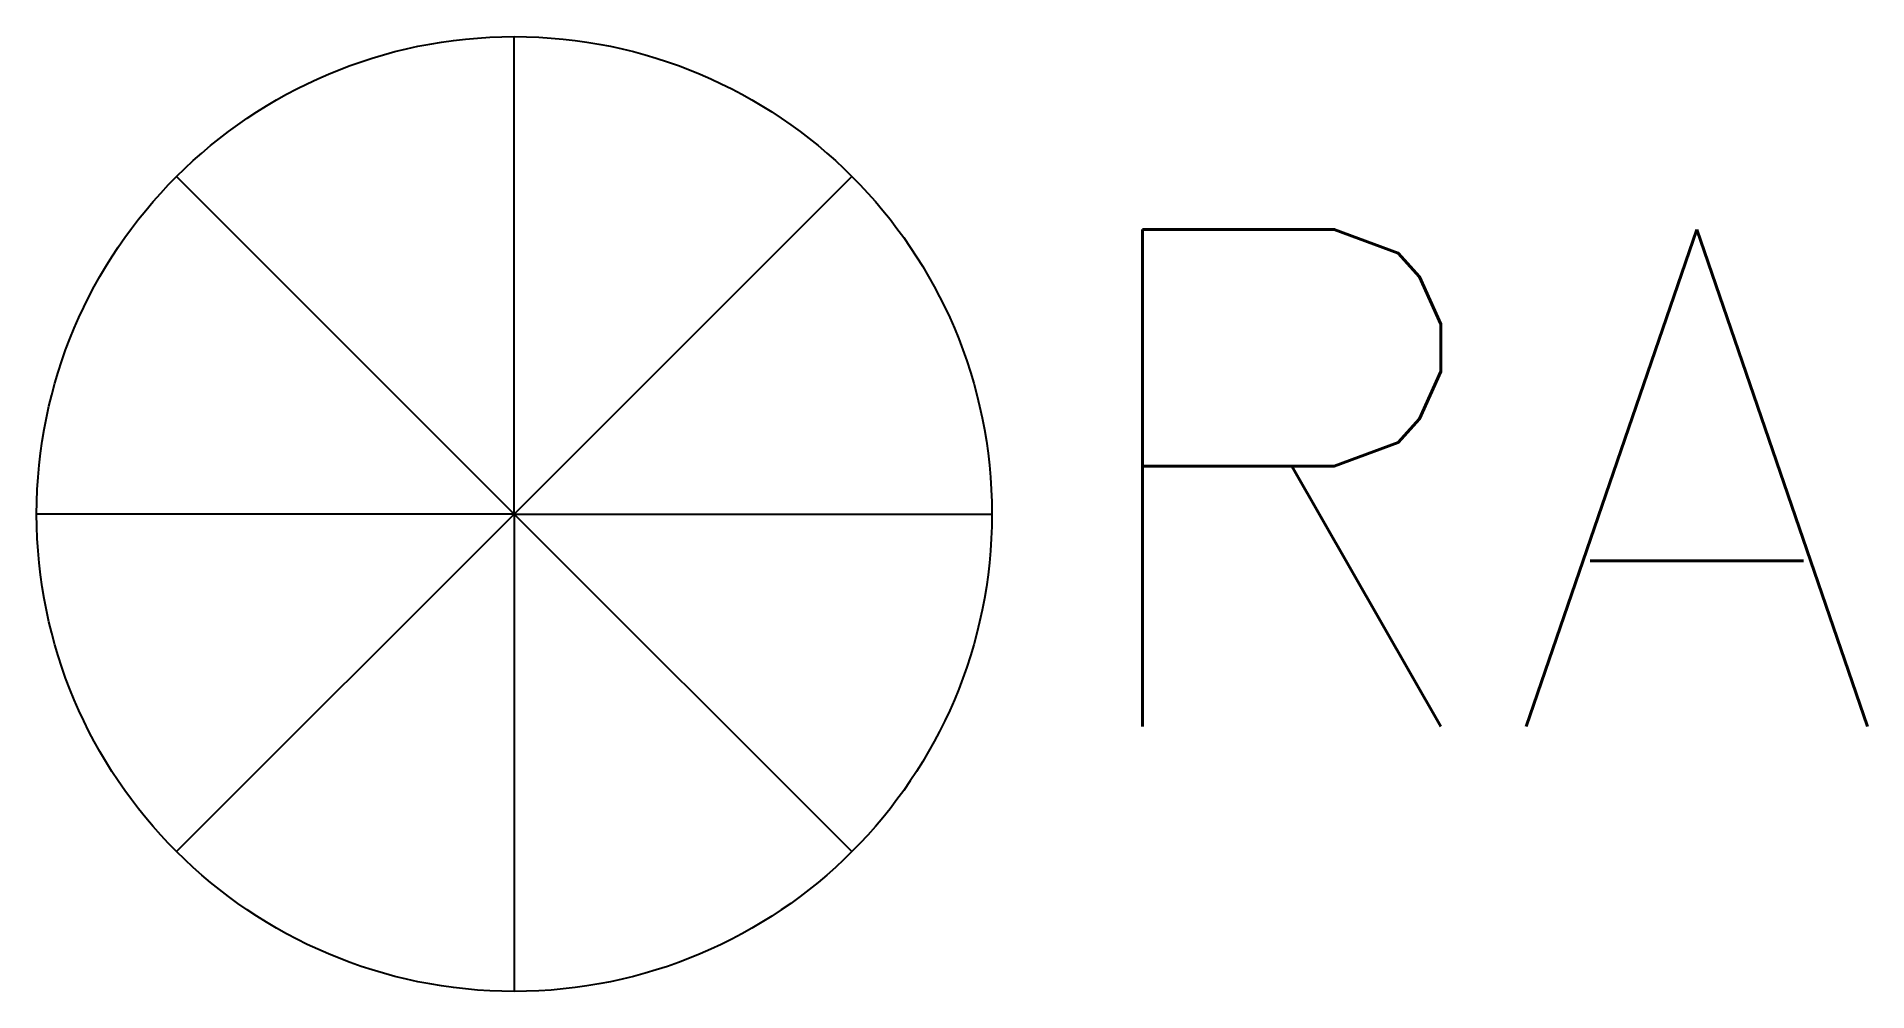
# Model space of a CAD drawing. Header units: millimetres. Extents: x -10196.763 to -10196.379, y -372.917 to -372.717.
import ezdxf

# ---------------------------------------------------------------- set-up
doc = ezdxf.new("R2010")
doc.units = ezdxf.units.MM
doc.header["$LTSCALE"] = 10
doc.layers.add('Tub_esgoto_símbolos', color=2, linetype='Continuous')
doc.styles.add('r80', font='romans.shx')

msp = doc.modelspace()

# ---------------------------------------------------------------- linework, layer by layer
at = {"layer": 'Tub_esgoto_símbolos'}
for q in [(-10196.66259, -372.7168), (-10196.7333, -372.74609), (-10196.59188, -372.74609), (-10196.76259, -372.8168), (-10196.7333, -372.88751), (-10196.59188, -372.88751), (-10196.66259, -372.9168), (-10196.56259, -372.8168)]:
    msp.add_line((-10196.66259, -372.8168), q, dxfattribs=at)
msp.add_circle((-10196.66259, -372.8168), 0.1, dxfattribs=at)

# ---------------------------------------------------------------- texts
at = {"layer": 'Tub_esgoto_símbolos', "color": 1, "style": 'r80'}
msp.add_text('RA', height=0.104167, dxfattribs=at).set_placement((-10196.54893, -372.86134))

doc.saveas('drawing.dxf')
